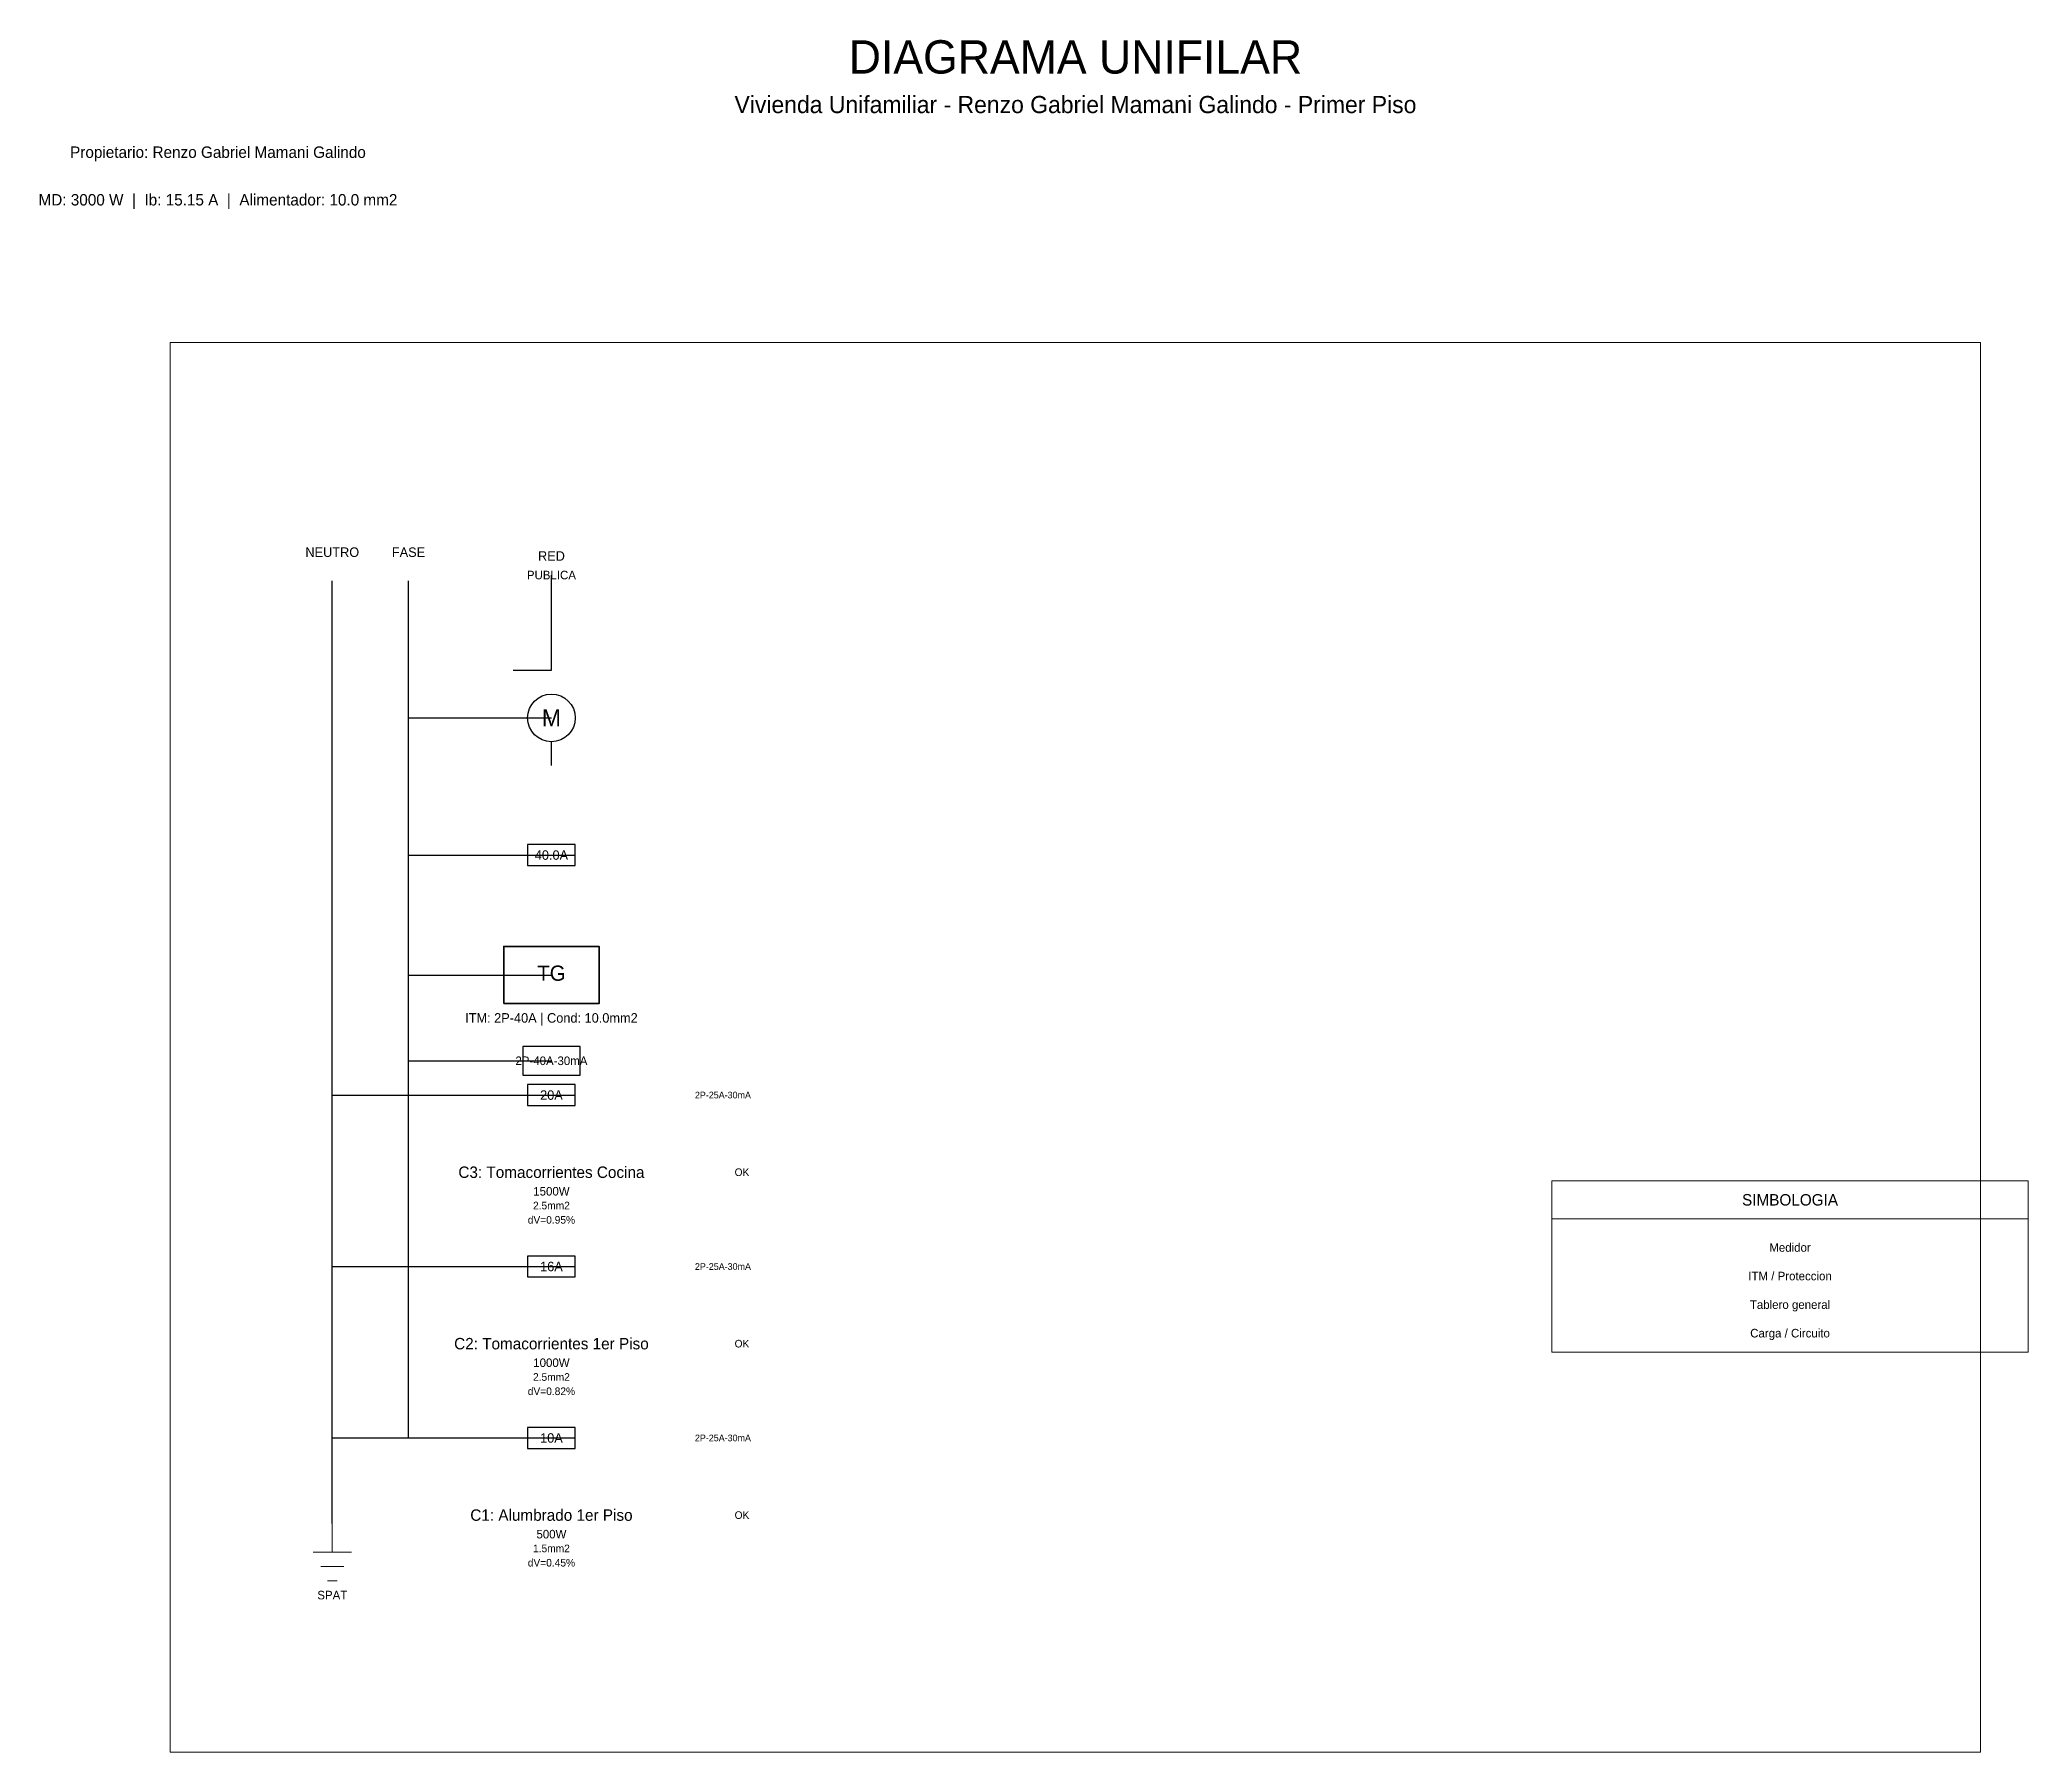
# Model space of a CAD drawing. Header units: metres. Extents: x 0.1 to 21, y -1.3 to 16.7.
import ezdxf
from ezdxf.enums import TextEntityAlignment as Align

# ---------------------------------------------------------------- set-up
doc = ezdxf.new("R2010")
doc.units = ezdxf.units.M
for name, color, linetype, lineweight in [('UNIFILAR_CARGA', 5, 'Continuous', 25), ('UNIFILAR_LINEAS', 7, 'Continuous', 25), ('UNIFILAR_MARCO', 8, 'Continuous', 18), ('UNIFILAR_MEDIDOR', 6, 'Continuous', 25), ('UNIFILAR_PROTECCION', 3, 'Continuous', 25), ('UNIFILAR_TABLERO', 1, 'Continuous', 35), ('UNIFILAR_TEXTOS', 7, 'Continuous', 13), ('UNIFILAR_TIERRA', 4, 'Continuous', 13)]:
    doc.layers.add(name, color=color, linetype=linetype, lineweight=lineweight)

msp = doc.modelspace()

# ---------------------------------------------------------------- linework, layer by layer
at = {"layer": 'UNIFILAR_LINEAS'}
for p, q in [((3.2, 2), (3.2, 11)), ((4, 2), (4, 11)), ((5.5, 10.06), (5.5, 11.06)), ((5.1, 10.06), (5.5, 10.06)), ((4, 9.56), (5.5, 9.56)), ((5.5, 9.06), (5.5, 9.31)), ((4, 8.12), (5.5, 8.12)), ((4, 6.86), (5.5, 6.86)), ((4, 5.96), (5.5, 5.96)), ((3.2, 5.6), (4, 5.6)), ((4, 5.6), (5.5, 5.6)), ((3.2, 3.8), (4, 3.8)), ((4, 3.8), (5.5, 3.8)), ((3.2, 2), (4, 2)), ((3.2, 1.1), (3.2, 2)), ((4, 2), (5.5, 2))]:
    msp.add_line(p, q, dxfattribs=at)
at = {"layer": 'UNIFILAR_MARCO'}
msp.add_line((16, 4.3), (21, 4.3), dxfattribs=at)
for points in [[(1.5, -1.3), (20.5, -1.3), (20.5, 13.5), (1.5, 13.5), (1.5, -1.3)], [(16, 2.9), (21, 2.9), (21, 4.7), (16, 4.7), (16, 2.9)]]:
    msp.add_lwpolyline(points, dxfattribs=at)
at = {"layer": 'UNIFILAR_MEDIDOR'}
msp.add_circle((5.5, 9.56), 0.25, dxfattribs=at)
at = {"layer": 'UNIFILAR_PROTECCION'}
for p, q in [((5.25, 8.12), (5.75, 8.12)), ((5.25, 5.6), (5.75, 5.6)), ((5.25, 3.8), (5.75, 3.8)), ((5.25, 2), (5.75, 2))]:
    msp.add_line(p, q, dxfattribs=at)
for points in [[(5.25, 8.01), (5.75, 8.01), (5.75, 8.23), (5.25, 8.23), (5.25, 8.01)], [(5.2, 5.81), (5.8, 5.81), (5.8, 6.11), (5.2, 6.11), (5.2, 5.81)], [(5.25, 5.49), (5.75, 5.49), (5.75, 5.71), (5.25, 5.71), (5.25, 5.49)], [(5.25, 3.69), (5.75, 3.69), (5.75, 3.91), (5.25, 3.91), (5.25, 3.69)], [(5.25, 1.89), (5.75, 1.89), (5.75, 2.11), (5.25, 2.11), (5.25, 1.89)]]:
    msp.add_lwpolyline(points, dxfattribs=at)
at = {"layer": 'UNIFILAR_TABLERO'}
msp.add_lwpolyline([(5, 6.56), (6, 6.56), (6, 7.16), (5, 7.16), (5, 6.56)], dxfattribs=at)
at = {"layer": 'UNIFILAR_TIERRA'}
for p, q in [((3.2, 1.1), (3.2, 0.8)), ((3, 0.8), (3.4, 0.8)), ((3.08, 0.65), (3.32, 0.65)), ((3.15, 0.5), (3.25, 0.5))]:
    msp.add_line(p, q, dxfattribs=at)

# ---------------------------------------------------------------- texts
at = {"layer": 'UNIFILAR_CARGA'}
for s, p in [('C3: Tomacorrientes Cocina', (5.5, 4.79)), ('C2: Tomacorrientes 1er Piso', (5.5, 2.99)), ('C1: Alumbrado 1er Piso', (5.5, 1.19))]:
    msp.add_text(s, height=0.12, dxfattribs=at).set_placement(p, align=Align.MIDDLE_CENTER)
at = {"layer": 'UNIFILAR_MEDIDOR'}
msp.add_text('M', height=0.18, dxfattribs=at).set_placement((5.5, 9.56), align=Align.MIDDLE_CENTER)
at = {"layer": 'UNIFILAR_PROTECCION'}
for s, height, p in [('40.0A', 0.1, (5.5, 8.12)), ('2P-40A-30mA', 0.09, (5.5, 5.96)), ('20A', 0.1, (5.5, 5.6)), ('2P-25A-30mA', 0.07, (7.3, 5.6)), ('OK', 0.08, (7.5, 4.79)), ('16A', 0.1, (5.5, 3.8)), ('2P-25A-30mA', 0.07, (7.3, 3.8)), ('OK', 0.08, (7.5, 2.99)), ('10A', 0.1, (5.5, 2)), ('2P-25A-30mA', 0.07, (7.3, 2)), ('OK', 0.08, (7.5, 1.19))]:
    msp.add_text(s, height=height, dxfattribs=at).set_placement(p, align=Align.MIDDLE_CENTER)
at = {"layer": 'UNIFILAR_TABLERO'}
msp.add_text('TG', height=0.16, dxfattribs=at).set_placement((5.5, 6.88), align=Align.MIDDLE_CENTER)
at = {"layer": 'UNIFILAR_TEXTOS'}
for s, height, p in [('DIAGRAMA UNIFILAR', 0.35, (11, 16.5)), ('Vivienda Unifamiliar - Renzo Gabriel Mamani Galindo - Primer Piso', 0.18, (11, 16)), ('Propietario: Renzo Gabriel Mamani Galindo', 0.12, (2, 15.5)), ('MD: 3000 W  |  Ib: 15.15 A  |  Alimentador: 10.0 mm2', 0.12, (2, 15)), ('NEUTRO', 0.1, (3.2, 11.3)), ('FASE', 0.1, (4, 11.3)), ('RED', 0.1, (5.5, 11.26)), ('PUBLICA', 0.09, (5.5, 11.06)), ('ITM: 2P-40A | Cond: 10.0mm2', 0.1, (5.5, 6.41)), ('1500W', 0.09, (5.5, 4.59)), ('2.5mm2', 0.08, (5.5, 4.44)), ('SIMBOLOGIA', 0.12, (18.5, 4.5)), ('dV=0.95%', 0.08, (5.5, 4.29)), ('Medidor', 0.09, (18.5, 4)), ('ITM / Proteccion', 0.09, (18.5, 3.7)), ('Tablero general', 0.09, (18.5, 3.4)), ('Carga / Circuito', 0.09, (18.5, 3.1)), ('1000W', 0.09, (5.5, 2.79)), ('dV=0.82%', 0.08, (5.5, 2.49)), ('2.5mm2', 0.08, (5.5, 2.64)), ('1.5mm2', 0.08, (5.5, 0.84)), ('500W', 0.09, (5.5, 0.99)), ('dV=0.45%', 0.08, (5.5, 0.69))]:
    msp.add_text(s, height=height, dxfattribs=at).set_placement(p, align=Align.MIDDLE_CENTER)
at = {"layer": 'UNIFILAR_TIERRA'}
msp.add_text('SPAT', height=0.09, dxfattribs=at).set_placement((3.2, 0.35), align=Align.MIDDLE_CENTER)

doc.saveas('drawing.dxf')
